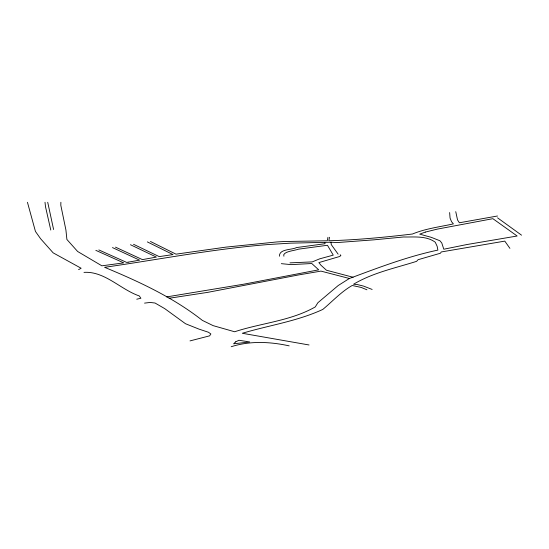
<?xml version="1.0" encoding="UTF-8"?>
<svg xmlns="http://www.w3.org/2000/svg" width="549" height="549" viewBox="0 0 549 549"><rect width="100%" height="100%" fill="white"/><g stroke="black" fill="none" stroke-linecap="round" stroke-linejoin="round"><path stroke-width="0.82" d="M60.884 202.279L60.809 205.251L65.921 230.004L66.896 239.467L77.649 251.497L101.888 265.819L123.724 262.875L95.835 250.351M327.952 237.292L327.286 240.778L285.549 241.491A89.384 24.238 -2.2 0 0 276.682 241.958L225.941 247.119L176.003 254.16L150.453 241.464M329.496 237.271L328.817 240.757C356.768 239.947 384.705 237.333 412.464 234.011C425.55 228.59 439.674 226.922 453.399 223.889L451.553 221.721L450.063 218.097L449.638 212.552M349.384 278.487L338.239 285.507L317.871 302.746L315.263 306.925C290.675 320.966 261.221 323.018 234.636 331.761L213.163 325.646L202.355 320.383C173.065 297.338 138.856 281.52 104.591 267.308C159.169 259.492 213.403 248.882 268.454 244.525L290.565 243.152L331.02 242.239L337.525 242.541L374.075 239.824L403.488 236.983C414.042 237.23 426.196 235.514 435.254 242.226L437.128 246.227L437.889 250.104C407.516 256.52 378.391 267.672 349.384 278.487L320.952 271.11L298.67 274.919L207.652 292.37L169.085 298.265M78.576 269.655L81.135 268.241L53.171 252.863L40.633 238.774L35.452 231.458L27.45 202.293M231.211 346.721C249.884 340.709 270.225 341.704 289.186 345.87M190.016 340.902L209.608 335.851L210.857 333.964L208.455 332.255L198.999 329.119L185.521 323.738L164.734 308.627L155.038 303.021L150.069 302.451L144.538 303.117M136.749 299.205L140.894 298.258L139.261 295.925C120.705 289.611 104.612 271 83.983 272.373M497.483 215.997L459.383 222.777L457.537 219.943L455.752 211.653M128.157 262.175L139.583 260.157L112.456 247.578M128.068 262.196L126.682 262.415L98.834 249.925M166.58 296.92L243.777 284.183L318.715 269.84L311.777 263.52L291.196 264.625L281.328 263.664M289.947 262.868L312.264 261.887L319.738 258.819L333.25 255.134L327.465 245.273L298.512 249.164C294.065 250.742 285.281 251.243 283.73 254.757A26.441 7.432 -2.5 0 0 283.723 254.928L283.908 256.211M309.032 344.971L242.301 333.277C269.12 325.296 297.29 321.247 322.826 309.41C332.495 301.346 341.176 291.773 352.197 285.487L361.194 287.436L366.958 289.797M353.117 277.266L326.442 270.225L320.877 265.153L318.873 262.587L339.268 256.609L340.867 255.662L340.215 254.75M372.147 289.447L363.61 286.118L357.365 284.567L353.501 284.258C372.86 272.668 395.287 268.097 416.588 261.345L418.043 259.718L440.435 253.226L441.245 251.957L504.792 241.114L509.918 248.361M115.489 247.146L142.445 259.622L156.362 257.09L130.463 244.73M133.531 244.291L159.203 256.616L173.01 254.578L147.352 241.903M497.559 217.836L521.55 235.178M338.129 254.16L331.26 244.6L331.02 242.239M324.782 242.644L325.056 243.715L296.529 247.565C291.814 250.09 279.118 248.724 279.434 256.239M50.769 230.052L45.512 206.74L45.004 202.286M47.722 202.286L53.596 229.516M235.72 341.828L233.606 343.818L249.706 341.952L238.952 340.263L235.72 341.828M425.324 232.09L419.697 234.135L431.253 237.333L439.893 240.743L441.773 242.974L443.798 249.219L466.883 244.545L517.144 236.008L492.878 218.687L437.333 229.111L425.324 232.09"/></g></svg>
